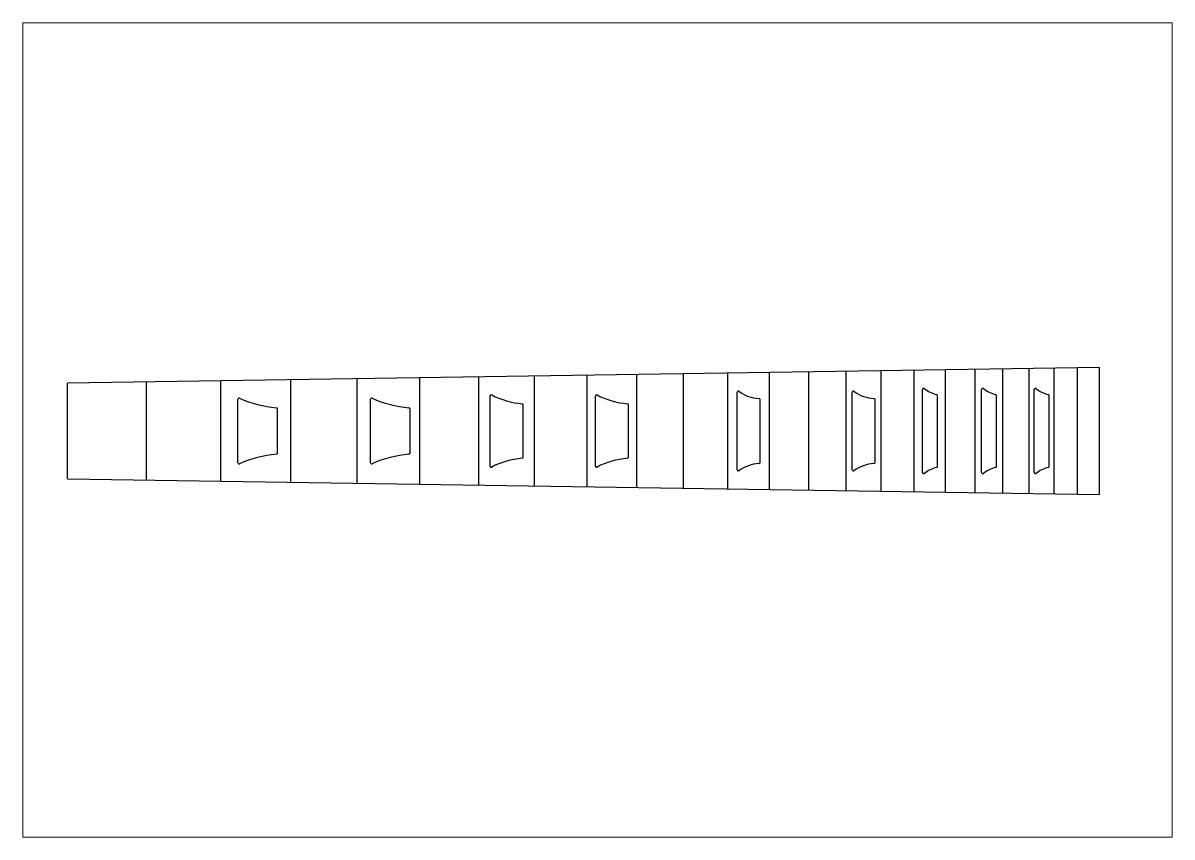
# Paper-space layout 'Layout1' of a CAD drawing. Header units: inches. Extents: x 1 to 21.3, y 1.4 to 15.8.
# The model-space entities are those that its viewports show. They can reach past a viewport. Long polylines and large blocks are cut down to what shows.
import ezdxf

# ---------------------------------------------------------------- set-up
doc = ezdxf.new("R2010")
doc.units = ezdxf.units.IN

msp = doc.modelspace()

# ---------------------------------------------------------------- linework, layer by layer
for p, q in [((139.429, 416.804), (121.234, 416.529)), ((132.873, 414.665), (132.873, 416.705)), ((133.609, 414.654), (133.609, 416.716)), ((134.304, 414.643), (134.304, 416.726)), ((134.959, 414.633), (134.959, 416.736)), ((135.578, 414.624), (135.578, 416.746)), ((136.162, 414.615), (136.162, 416.754)), ((136.713, 414.607), (136.713, 416.763)), ((137.234, 414.599), (137.234, 416.771)), ((137.725, 414.592), (137.725, 416.778)), ((138.188, 414.585), (138.188, 416.785)), ((138.626, 414.578), (138.626, 416.792)), ((139.039, 414.572), (139.039, 416.798)), ((139.429, 414.566), (139.429, 416.804)), ((121.234, 414.841), (121.234, 416.529)), ((122.623, 414.82), (122.623, 416.55)), ((123.934, 414.8), (123.934, 416.569)), ((125.172, 414.782), (125.172, 416.588)), ((126.34, 414.764), (126.34, 416.606)), ((127.442, 414.747), (127.442, 416.623)), ((128.483, 414.731), (128.483, 416.638)), ((129.465, 414.717), (129.465, 416.653)), ((130.393, 414.703), (130.393, 416.667)), ((131.268, 414.689), (131.268, 416.68)), ((132.094, 414.677), (132.094, 416.693)), ((128.683, 415.067), (128.683, 416.302)), ((130.54, 415.067), (130.54, 416.302)), ((133.039, 415), (133.039, 416.37)), ((135.067, 415), (135.067, 416.37)), ((136.307, 414.953), (136.307, 416.417)), ((136.568, 415.06), (136.568, 416.309)), ((137.349, 414.953), (137.349, 416.417)), ((137.61, 415.06), (137.61, 416.309)), ((138.276, 414.953), (138.276, 416.417)), ((138.538, 415.06), (138.538, 416.309)), ((124.237, 415.125), (124.237, 416.245)), ((126.575, 415.125), (126.575, 416.245)), ((129.265, 415.224), (129.265, 416.145)), ((131.121, 415.224), (131.121, 416.145)), ((133.442, 415.13), (133.442, 416.24)), ((135.47, 415.13), (135.47, 416.24)), ((124.933, 415.294), (124.933, 416.076)), ((127.271, 415.294), (127.271, 416.076)), ((121.234, 414.841), (139.429, 414.566))]:
    msp.add_line(p, q)
for centre, radius, start, end in [((128.703, 416.302), 0.0197, 62.7268, 180), ((129.373, 417.602), 1.442, 242.7268, 264.9887), ((130.559, 416.302), 0.0197, 62.7268, 180), ((131.229, 417.602), 1.442, 242.7268, 264.9887), ((133.059, 416.37), 0.0197, 53.5539, 180), ((133.457, 416.908), 0.65, 233.5539, 267.0949), ((135.087, 416.37), 0.0197, 53.5539, 180), ((135.484, 416.908), 0.65, 233.5539, 267.0949), ((136.326, 416.417), 0.0197, 53.5539, 180), ((136.724, 416.955), 0.65, 233.5539, 254.835), ((136.549, 416.309), 0.0197, 0, 74.835), ((137.368, 416.417), 0.0197, 53.5539, 180), ((137.766, 416.955), 0.65, 233.5539, 254.835), ((137.591, 416.309), 0.0197, 0, 74.835), ((138.296, 416.417), 0.0197, 53.5539, 180), ((138.693, 416.955), 0.65, 233.5539, 254.835), ((138.518, 416.309), 0.0197, 0, 74.835), ((124.257, 416.245), 0.0197, 65.5463, 180), ((125.065, 418.023), 1.933, 245.5463, 265.5414), ((124.913, 416.076), 0.0197, 0, 85.5414), ((126.595, 416.245), 0.0197, 65.5463, 180), ((127.403, 418.023), 1.933, 245.5463, 265.5414), ((127.251, 416.076), 0.0197, 0, 85.5414), ((129.245, 416.145), 0.0197, 0, 84.9887), ((131.102, 416.145), 0.0197, 0, 84.9887), ((133.423, 416.24), 0.0197, 0, 87.0949), ((135.45, 416.24), 0.0197, 0, 87.0949), ((124.913, 415.294), 0.0197, 274.4586, 0), ((127.251, 415.294), 0.0197, 274.4586, 0), ((124.257, 415.125), 0.0197, 180, 294.4537), ((125.065, 413.347), 1.933, 94.4586, 114.4537), ((126.595, 415.125), 0.0197, 180, 294.4537), ((127.403, 413.347), 1.933, 94.4586, 114.4537), ((129.373, 413.768), 1.442, 95.0113, 117.2732), ((129.245, 415.224), 0.0197, 275.0113, 0), ((131.229, 413.768), 1.442, 95.0113, 117.2732), ((131.102, 415.224), 0.0197, 275.0113, 0), ((133.457, 414.461), 0.65, 92.9051, 126.4461), ((133.423, 415.13), 0.0197, 272.9051, 0), ((135.484, 414.461), 0.65, 92.9051, 126.4461), ((135.45, 415.13), 0.0197, 272.9051, 0), ((128.703, 415.067), 0.0197, 180, 297.2732), ((130.559, 415.067), 0.0197, 180, 297.2732), ((133.059, 415), 0.0197, 180, 306.4461), ((135.087, 415), 0.0197, 180, 306.4461), ((136.326, 414.953), 0.0197, 180, 306.4461), ((136.724, 414.415), 0.65, 105.165, 126.4461), ((136.549, 415.06), 0.0197, 285.165, 0), ((137.368, 414.953), 0.0197, 180, 306.4461), ((137.766, 414.415), 0.65, 105.165, 126.4461), ((137.591, 415.06), 0.0197, 285.165, 0), ((138.296, 414.953), 0.0197, 180, 306.4461), ((138.693, 414.415), 0.65, 105.165, 126.4461), ((138.518, 415.06), 0.0197, 285.165, 0)]:
    msp.add_arc(centre, radius, start, end)

psp = doc.layouts.get("Layout1")

# ---------------------------------------------------------------- viewports
at = {"layer": '0'}
psp.add_viewport(center=(11.144, 8.592), size=(20.258, 14.35014), view_center_point=(130.577, 415.703), view_height=14.35014, dxfattribs=at)

doc.saveas('drawing.dxf')
